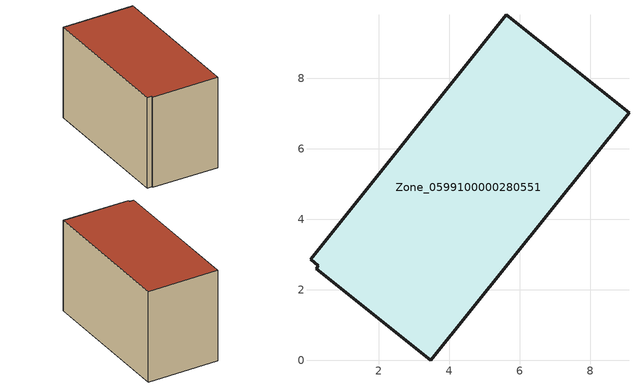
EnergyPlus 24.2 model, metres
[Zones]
Zone_0599100000280551
 floor ground (C_G): 0.23,2.6 0.29,2.69 0.07,2.87 5.62,9.81 9.1,7.03 3.49,0 z0.45
 wall outside (C_F): 3.49,0 9.1,7.03 5.62,9.81 0.07,2.87 0.29,2.69 0.23,2.6 3.49,0 z0.45:6.21
 roof outside (C_R): 0.29,2.69 0.23,2.6 3.49,0 9.1,7.03 5.62,9.81 0.07,2.87 z6.21
[BUILDING]
Pand.0599100000280551: North Axis=0; Terrain=City; Loads Convergence Tolerance Value=0.04; Temperature Convergence Tolerance Value=0.4; Solar Distribution=FullExterior; Maximum Number of Warmup Days=25; Minimum Number of Warmup Days=1
[Site:Location]
Rotterdam.The.Hague.AP_ZH_NLD Design_Conditions: Latitude=51.96; Longitude=4.45; Time Zone=1; Elevation=-4.5
[SITE:GROUNDTEMPERATURE:BUILDINGSURFACE]
18, 18, 18, 18, 18, 18, 18, 18, 18, 18, 18, 18
[MATERIAL] Thermal Absorptance=0.9; Solar Absorptance=0.7; Visible Absorptance=0.7
Name | Roughness | Thickness | Conductivity | Density | Specific Heat
G.TC.1946-1964 | MediumSmooth | 0.15 | 1 | 540 | 1210
F.TC.1946-1964 | Rough | 0.3 | 0.857143 | 1920 | 840
R.TC.1946-1964 | MediumRough | 0.2 | 0.235294 | 1500 | 1000
[CONSTRUCTION]
C_G: G.TC.1946-1964
C_F: F.TC.1946-1964
C_R: R.TC.1946-1964
[ZONE]
Zone_0599100000280551: Type=1; Multiplier=1; Ceiling Height=Autocalculate; Volume=Autocalculate; Floor Area=autocalculate; Part of Total Floor Area=Yes
[ZONEINFILTRATION:DESIGNFLOWRATE]
Infil_Zone_0599100000280551: Zone or ZoneList or Space or SpaceList=Zone_0599100000280551; Schedule=AlwaysOn; Design Flow Rate Calculation Method=Flow/Area; Flow Rate per Floor Area=0.003; Constant Term Coefficient=1; Temperature Term Coefficient=0; Velocity Term Coefficient=0; Velocity Squared Term Coefficient=0
[HVACTEMPLATE:ZONE:IDEALLOADSAIRSYSTEM]
Zone_0599100000280551: Maximum Heating Supply Air Temperature=50; Minimum Cooling Supply Air Temperature=13; Maximum Heating Supply Air Humidity Ratio=0.0156; Minimum Cooling Supply Air Humidity Ratio=0.0077; Heating Limit=NoLimit; Cooling Limit=NoLimit; Dehumidification Control Type=ConstantSensibleHeatRatio; Cooling Sensible Heat Ratio=0.7; Dehumidification Setpoint=60; Humidification Control Type=None; Humidification Setpoint=30; Outdoor Air Method=None; Outdoor Air Flow Rate per Person=0.00944; Outdoor Air Flow Rate per Zone Floor Area=0; Outdoor Air Flow Rate per Zone=0; Demand Controlled Ventilation Type=None; Outdoor Air Economizer Type=NoEconomizer; Heat Recovery Type=None; Sensible Heat Recovery Effectiveness=0.7; Latent Heat Recovery Effectiveness=0.65
[ZONECONTROL:THERMOSTAT]
ThermostatControl_Zone_0599100000280551: Zone or ZoneList=Zone_0599100000280551; Control Type Schedule=DualSetpointControlType; Control 1=Thermostat_Zone_0599100000280551; Temperature Difference Between Cutout And Setpoint=0
[THERMOSTATSETPOINT:DUALSETPOINT]
Thermostat_Zone_0599100000280551: Heating Setpoint Temperature Schedule=HeatingSetpoint_Zone_0599100000280551; Cooling Setpoint Temperature Schedule=CoolingSetpoint_Zone_0599100000280551
[SCHEDULE:COMPACT]
HeatingSetpoint_Zone_0599100000280551: Through: 12/31, For: AllDays, Until: 24:00, 21
CoolingSetpoint_Zone_0599100000280551: Through: 12/31, For: AllDays, Until: 24:00, 24
DualSetpointControlType: Through: 12/31, For: AllDays, Until: 24:00, 4
AlwaysOn: Through: 12/31, For: AllDays, Until: 24:00, 1
